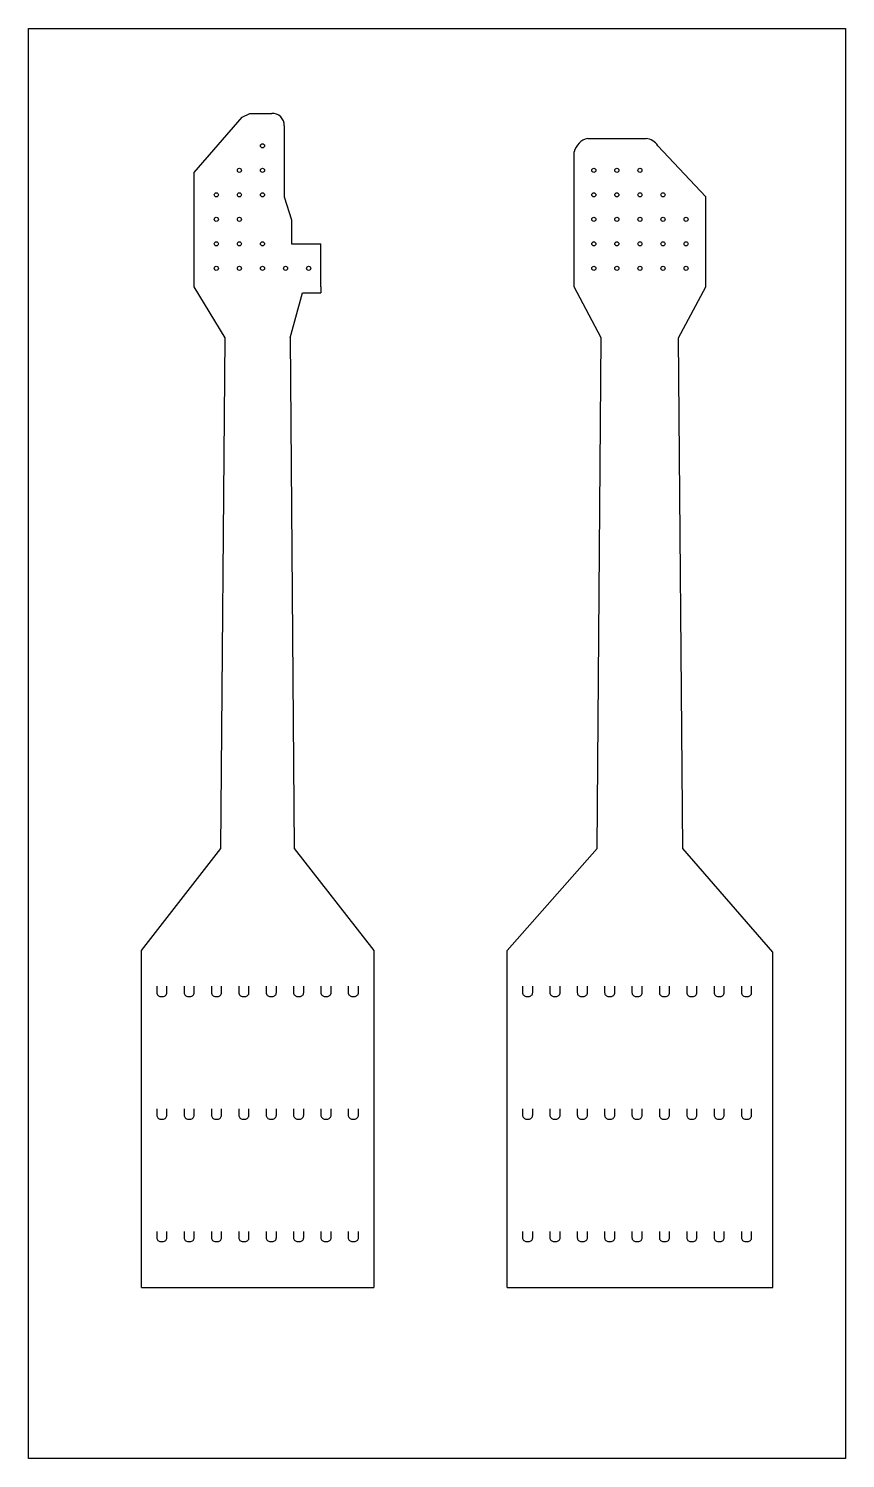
# Model space of a CAD drawing. Header units: inches. Extents: x 24.1 to 64.1, y 17.9 to 87.9.
import ezdxf

# ---------------------------------------------------------------- set-up
doc = ezdxf.new("R2010")
doc.units = ezdxf.units.IN
doc.header["$MEASUREMENT"] = 0
doc.layers.add('Outline', color=74, linetype='Continuous')

# ---------------------------------------------------------------- blocks, each defined once
blk = doc.blocks.new('*U9')
at = {"layer": 'Outline'}
blk.add_lwpolyline([(-0.25, 0.25), (-0.25, -0.05, 0.414214), (-0.05, -0.25), (0, -0.25), (0.05, -0.25, 0.414214), (0.25, -0.05), (0.25, 0.25)], format="xyb", dxfattribs=at)
blk = doc.blocks.new('*U11')
at = {"layer": 'Outline', "color": 0, "linetype": 'ByBlock', "lineweight": -2, "transparency": 16777216}
for p in [(0, 0), (1.34, 0), (2.68, 0), (4.02, 0), (5.36, 0), (6.7, 0), (8.04, 0), (9.38, 0), (0, -6), (1.34, -6), (2.68, -6), (4.02, -6), (5.36, -6), (6.7, -6), (8.04, -6), (9.38, -6), (0, -12), (1.34, -12), (2.68, -12), (4.02, -12), (5.36, -12), (6.7, -12), (8.04, -12), (9.38, -12)]:
    blk.add_blockref('*U9', p, dxfattribs=at)

msp = doc.modelspace()

# ---------------------------------------------------------------- linework, layer by layer
at = {"layer": 'Outline'}
for p, q in [((24.147, 87.935), (64.147, 87.935)), ((24.147, 17.935), (24.147, 87.935)), ((64.147, 87.935), (64.147, 17.935)), ((64.147, 17.935), (24.147, 17.935))]:
    msp.add_line(p, q, dxfattribs=at)
for points in [[(32.261, 80.897), (34.606, 83.604)], [(34.606, 83.604), (34.987, 83.78)], [(34.987, 83.78), (36.061, 83.78)], [(36.661, 83.18), (36.661, 79.697)], [(51.526, 82.557), (54.386, 82.557)], [(57.306, 79.697), (54.965, 82.198)], [(50.866, 75.297), (50.866, 81.897)], [(32.261, 75.297), (32.261, 80.897)], [(36.661, 79.697), (37.021, 78.567)], [(57.306, 79.497), (57.306, 79.697)], [(57.306, 75.297), (57.306, 79.497)], [(37.021, 78.567), (37.021, 77.397)], [(37.021, 77.397), (38.461, 77.397)], [(38.461, 75.297), (38.461, 77.397)], [(33.766, 72.797), (32.261, 75.297)], [(36.956, 72.797), (37.561, 74.997)], [(37.561, 74.997), (38.461, 74.997)], [(38.461, 75.297), (38.461, 74.997)], [(52.191, 72.797), (50.866, 75.297)], [(55.981, 72.797), (57.306, 75.297)], [(33.566, 47.797), (33.766, 72.797)], [(36.956, 72.797), (37.156, 47.797)], [(51.991, 47.797), (52.191, 72.797)], [(56.181, 47.797), (55.981, 72.797)], [(29.671, 42.797), (33.566, 47.797)], [(37.156, 47.797), (41.051, 42.797)], [(47.586, 42.797), (51.991, 47.797)], [(60.586, 42.722), (56.181, 47.797)], [(29.671, 26.297), (29.671, 42.797)], [(41.051, 42.797), (41.051, 26.297)], [(47.586, 26.297), (47.586, 42.797)], [(60.586, 26.297), (60.586, 42.722)], [(29.671, 26.297), (41.051, 26.297)], [(47.586, 26.297), (60.586, 26.297)]]:
    msp.add_lwpolyline(points, dxfattribs=at)
for points in [[(48.336, 41.047), (48.336, 40.747, 0.414214), (48.536, 40.547), (48.586, 40.547), (48.636, 40.547, 0.414214), (48.836, 40.747), (48.836, 41.047)], [(49.676, 41.047), (49.676, 40.747, 0.414214), (49.876, 40.547), (49.926, 40.547), (49.976, 40.547, 0.414214), (50.176, 40.747), (50.176, 41.047)], [(51.016, 41.047), (51.016, 40.747, 0.414214), (51.216, 40.547), (51.266, 40.547), (51.316, 40.547, 0.414214), (51.516, 40.747), (51.516, 41.047)], [(52.356, 41.047), (52.356, 40.747, 0.414214), (52.556, 40.547), (52.606, 40.547), (52.656, 40.547, 0.414214), (52.856, 40.747), (52.856, 41.047)], [(53.696, 41.047), (53.696, 40.747, 0.414214), (53.896, 40.547), (53.946, 40.547), (53.996, 40.547, 0.414214), (54.196, 40.747), (54.196, 41.047)], [(55.036, 41.047), (55.036, 40.747, 0.414214), (55.236, 40.547), (55.286, 40.547), (55.336, 40.547, 0.414214), (55.536, 40.747), (55.536, 41.047)], [(56.376, 41.047), (56.376, 40.747, 0.414214), (56.576, 40.547), (56.626, 40.547), (56.676, 40.547, 0.414214), (56.876, 40.747), (56.876, 41.047)], [(57.716, 41.047), (57.716, 40.747, 0.414214), (57.916, 40.547), (57.966, 40.547), (58.016, 40.547, 0.414214), (58.216, 40.747), (58.216, 41.047)], [(59.056, 41.047), (59.056, 40.747, 0.414214), (59.256, 40.547), (59.306, 40.547), (59.356, 40.547, 0.414214), (59.556, 40.747), (59.556, 41.047)], [(48.336, 35.047), (48.336, 34.747, 0.414214), (48.536, 34.547), (48.586, 34.547), (48.636, 34.547, 0.414214), (48.836, 34.747), (48.836, 35.047)], [(49.676, 35.047), (49.676, 34.747, 0.414214), (49.876, 34.547), (49.926, 34.547), (49.976, 34.547, 0.414214), (50.176, 34.747), (50.176, 35.047)], [(51.016, 35.047), (51.016, 34.747, 0.414214), (51.216, 34.547), (51.266, 34.547), (51.316, 34.547, 0.414214), (51.516, 34.747), (51.516, 35.047)], [(52.356, 35.047), (52.356, 34.747, 0.414214), (52.556, 34.547), (52.606, 34.547), (52.656, 34.547, 0.414214), (52.856, 34.747), (52.856, 35.047)], [(53.696, 35.047), (53.696, 34.747, 0.414214), (53.896, 34.547), (53.946, 34.547), (53.996, 34.547, 0.414214), (54.196, 34.747), (54.196, 35.047)], [(55.036, 35.047), (55.036, 34.747, 0.414214), (55.236, 34.547), (55.286, 34.547), (55.336, 34.547, 0.414214), (55.536, 34.747), (55.536, 35.047)], [(56.376, 35.047), (56.376, 34.747, 0.414214), (56.576, 34.547), (56.626, 34.547), (56.676, 34.547, 0.414214), (56.876, 34.747), (56.876, 35.047)], [(57.716, 35.047), (57.716, 34.747, 0.414214), (57.916, 34.547), (57.966, 34.547), (58.016, 34.547, 0.414214), (58.216, 34.747), (58.216, 35.047)], [(59.056, 35.047), (59.056, 34.747, 0.414214), (59.256, 34.547), (59.306, 34.547), (59.356, 34.547, 0.414214), (59.556, 34.747), (59.556, 35.047)], [(48.336, 29.047), (48.336, 28.747, 0.414214), (48.536, 28.547), (48.586, 28.547), (48.636, 28.547, 0.414214), (48.836, 28.747), (48.836, 29.047)], [(49.676, 29.047), (49.676, 28.747, 0.414214), (49.876, 28.547), (49.926, 28.547), (49.976, 28.547, 0.414214), (50.176, 28.747), (50.176, 29.047)], [(51.016, 29.047), (51.016, 28.747, 0.414214), (51.216, 28.547), (51.266, 28.547), (51.316, 28.547, 0.414214), (51.516, 28.747), (51.516, 29.047)], [(52.356, 29.047), (52.356, 28.747, 0.414214), (52.556, 28.547), (52.606, 28.547), (52.656, 28.547, 0.414214), (52.856, 28.747), (52.856, 29.047)], [(53.696, 29.047), (53.696, 28.747, 0.414214), (53.896, 28.547), (53.946, 28.547), (53.996, 28.547, 0.414214), (54.196, 28.747), (54.196, 29.047)], [(55.036, 29.047), (55.036, 28.747, 0.414214), (55.236, 28.547), (55.286, 28.547), (55.336, 28.547, 0.414214), (55.536, 28.747), (55.536, 29.047)], [(56.376, 29.047), (56.376, 28.747, 0.414214), (56.576, 28.547), (56.626, 28.547), (56.676, 28.547, 0.414214), (56.876, 28.747), (56.876, 29.047)], [(57.716, 29.047), (57.716, 28.747, 0.414214), (57.916, 28.547), (57.966, 28.547), (58.016, 28.547, 0.414214), (58.216, 28.747), (58.216, 29.047)], [(59.056, 29.047), (59.056, 28.747, 0.414214), (59.256, 28.547), (59.306, 28.547), (59.356, 28.547, 0.414214), (59.556, 28.747), (59.556, 29.047)]]:
    msp.add_lwpolyline(points, format="xyb", dxfattribs=at)
for centre in [(35.601, 82.197), (34.471, 80.997), (35.601, 80.997), (51.826, 80.997), (52.956, 80.997), (54.086, 80.997), (33.341, 79.797), (34.471, 79.797), (35.601, 79.797), (51.826, 79.797), (52.956, 79.797), (54.086, 79.797), (55.216, 79.797), (33.341, 78.597), (34.471, 78.597), (51.826, 78.597), (52.956, 78.597), (54.086, 78.597), (55.216, 78.597), (56.346, 78.597), (33.341, 77.397), (34.471, 77.397), (35.601, 77.397), (51.826, 77.397), (52.956, 77.397), (54.086, 77.397), (55.216, 77.397), (56.346, 77.397), (33.341, 76.197), (34.471, 76.197), (35.601, 76.197), (36.731, 76.197), (37.861, 76.197), (51.826, 76.197), (52.956, 76.197), (54.086, 76.197), (55.216, 76.197), (56.346, 76.197)]:
    msp.add_circle(centre, 0.1, dxfattribs=at)
for centre, radius, start, end in [((36.093, 83.212), 0.569, 356.73119, 93.26881), ((51.727, 81.696), 0.884, 103.11616, 166.88384), ((54.3, 81.772), 0.79, 32.66607, 83.7251)]:
    msp.add_arc(centre, radius, start, end, dxfattribs=at)

# ---------------------------------------------------------------- block references
msp.add_blockref('*U11', (30.671, 40.797), dxfattribs=at)

doc.saveas('drawing.dxf')
